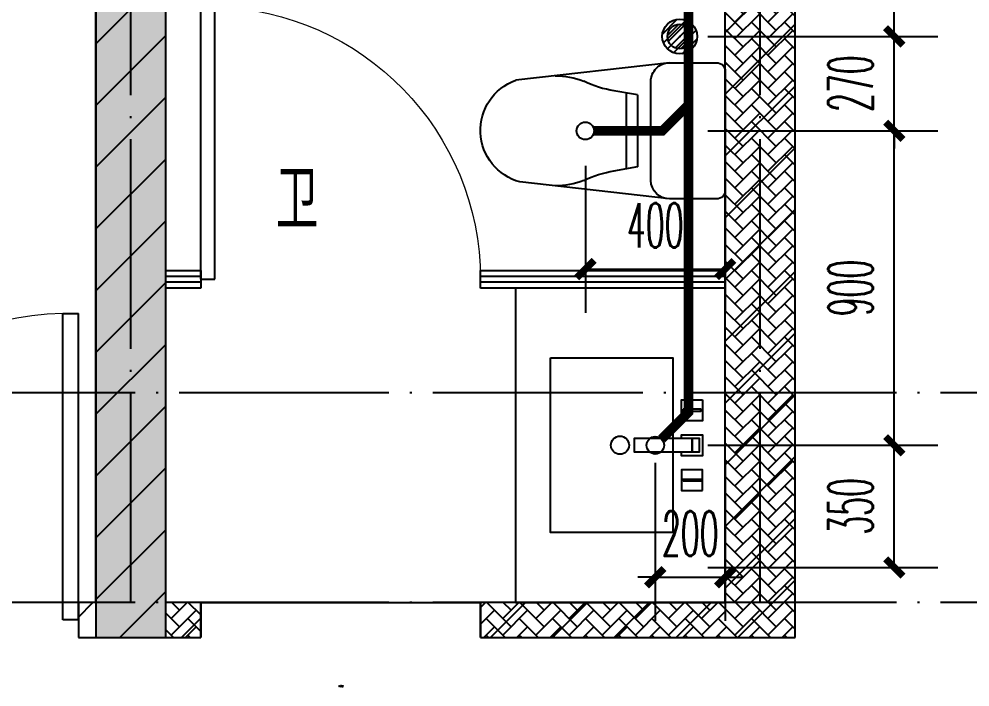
# Model space of a CAD drawing. Extents: x 27938 to 1507990, y 110129 to 923079.
# Drawn here: x 1230644 to 1233364, y 586882 to 588794 of the extents above; entities that cross this region are included whole.
import ezdxf

# ---------------------------------------------------------------- set-up
doc = ezdxf.new("R2010")
doc.units = 0
doc.header["$LTSCALE"] = 1000
doc.header["$MEASUREMENT"] = 0
doc.linetypes.add('DASH', pattern=[0.35, 0.25, -0.1])
doc.linetypes.add('DOTE', pattern=[2.4200000000000004, 2, -0.2, 0.02, -0.2])
for name, color, linetype in [('----建筑底图', 8, 'Continuous'), ('COLUMN', 9, 'Continuous'), ('CURTWALL', 4, 'Continuous'), ('DIM_SYMB', 3, 'Continuous'), ('DOTE', 1, 'Continuous'), ('EQUIP_地漏', 7, 'Continuous'), ('EQUIP_污水', 7, 'Continuous'), ('IP-bath&kitchen-JOHNSON', 4, 'Continuous'), ('LVTRY', 6, 'Continuous'), ('P-bath&kitchen-JOHNSON', 4, 'Continuous'), ('PIPE-污水', 2, 'W'), ('PUB_HATCH', 8, 'Continuous'), ('PUB_TEXT', 4, 'Continuous'), ('WALL', 9, 'Continuous'), ('WINDOW', 4, 'Continuous'), ('WINDOW_TEXT', 7, 'Continuous'), ('保温', 6, 'Continuous')]:
    doc.layers.add(name, color=color, linetype=linetype)
doc.styles.add('_TCH_DIM_T3', font='SIMPLEX.shx', dxfattribs={"width": 0.4941176470588236, "bigfont": 'GBCBIG.shx'})
doc.styles.add('_TCH_WINDOW', font='SIMPLEX.shx', dxfattribs={"width": 0.7, "height": 3.5, "bigfont": 'GBCBIG.shx'})
doc.styles.get("Standard").update_dxf_attribs({"font": 'gbenor.shx', "bigfont": 'gbcbig.shx'})
doc.linetypes.add('W', pattern='A,3,-0.2,["W",Standard,S=0.25,R=0,X=-0.1,Y=-0.115],-0.2', length=3.4)
doc.dimstyles.new('_TWT_ARCH&&50', dxfattribs={"dimtxt": 127.5, "dimasz": 50, "dimexe": 125, "dimexo": 150, "dimgap": 61.25000000000001, "dimtad": 1, "dimdec": 0, "dimzin": 0, "dimdsep": 46, "dimtxsty": '_TCH_DIM_T3', "dimblk": 'ARCHTICK', "dimcen": 0.09, "dimclrt": 7, "dimazin": 2, "dimtfac": 1, "dimtdec": 0, "dimtix": 1, "dimtmove": 2, "dimatfit": 3, "dimfxl": 1, "dimtolj": 1, "dimtzin": 0, "dimarcsym": 0})
pattern_1 = [(45, (0, 0), (0, 47.41575231924514), [100.584, -33.528]), (135, (23.70786, 23.70786), (3.05311331771918e-15, 47.41575231924513), [100.584, -33.528])]
pattern_2 = [(45, (0, 89.755675), (-88.38838300365748, 88.3883830036575), [])]

# ---------------------------------------------------------------- blocks, each defined once
blk = doc.blocks.new('GFDGFSDFGD')
at = {"layer": 'PUB_HATCH'}
blk.add_hatch(color=256, dxfattribs=at).paths.add_polyline_path([(450766.6347917099, 373023.7242148577), (450216.6347917099, 373023.7242148577), (450216.634792909, 370023.7242154307), (450416.634792909, 370023.7242154307), (450416.6347917099, 372823.7242148577), (450766.6347917099, 372823.7242148577)])
at = {"layer": 'COLUMN', "color": 6}
for p, q in [((450216.6347917099, 373023.7242148577), (450216.634792909, 370023.7242154307)), ((450416.634792909, 370023.7242154307), (450416.6347917099, 372823.7242148577)), ((450216.634792909, 370023.7242154307), (450416.634792909, 370023.7242154307))]:
    blk.add_line(p, q, dxfattribs=at)
blk = doc.blocks.new('GDFGDGRD')
at = {"layer": '保温', "linetype": 'ByBlock', "ltscale": 10}
h = blk.add_hatch(dxfattribs=at)
h.set_pattern_fill('AR-HBONE', color=251, scale=55)
h.set_pattern_definition(pattern_1)
h.paths.add_polyline_path([(439016.5790388767, 370023.7249376682), (439016.5712974954, 372023.7235304342), (439216.5712974836, 372023.7237229171), (439216.5790388649, 370023.7251301511)])
h = blk.add_hatch(dxfattribs=at)
h.set_pattern_fill('AR-HBONE', color=251, scale=55)
h.set_pattern_definition(pattern_1)
h.paths.add_polyline_path([(439216.5790388254, 370023.7249240499), (439216.5783954095, 370123.7247249204), (439916.5783955253, 370123.7247250654), (439916.5790389413, 370023.724924195)])
h = blk.add_hatch(dxfattribs=at)
h.set_pattern_fill('AR-HBONE', color=251, scale=55)
h.set_pattern_definition(pattern_1)
h.paths.add_polyline_path([(440716.5790389128, 370023.7249240321), (440716.5783954969, 370123.7247249025), (440816.5681615616, 370123.724930781), (440816.5688049775, 370023.7251299106)])
blk = doc.blocks.new('rrrrrrrrrrrra')
at = {"color": 0}
for p, q in [((252.6024353011744, 483.7312025176361), (-87.39756469882559, 483.7312025176361)), ((-112.3975646988256, 458.7312025176361), (-112.3975646988256, 324.3323662159964)), ((277.6024353011744, 324.3323662159964), (277.6024353011744, 458.7312025176361)), ((-112.3975646988256, 324.3323662159964), (-63.69972878636327, -103.3637925456278)), ((277.6024353011744, 324.3323662159964), (227.5135563242948, -115.5808400628157)), ((-59.12511469877791, 271.0599162159488), (224.3299853011267, 271.0599162159488)), ((-20.6103619200876, 232.4137265472673), (-34.18044077546801, 153.6153487120755)), ((185.8152325224364, 232.4137265477329), (-20.6103619200876, 232.4137265472673)), ((185.8152325224364, 232.4137265477329), (199.3853113778168, 153.6153487125412)), ((191.3197469591396, 200.4502565474249), (-26.11487635679077, 200.4502565474249))]:
    blk.add_line(p, q, dxfattribs=at)
for centre, radius, start, end in [((-87.39756469882559, 458.7312025176361), 25, 90, 180), ((252.6024353011744, 458.7312025176361), 25, 0, 90), ((-59.12511469877791, 324.3323662164621), 53.27245000000602, 180, 270), ((224.3299853008939, 324.3323662164621), 53.27245000000253, 270, 0), ((-322.583031725022, 209.8070477982983), 293.8257332377133, 333.5368539848596, 351.4828191908725), ((487.787902327138, 209.8070477982983), 293.8257332377133, 188.5171808091275, 206.4631460151405), ((148.969911527005, -3.179016253445297), 224.0767612256445, 158.5202191710939, 180), ((16.2349590753438, -3.179016253445297), 224.0767612256723, 0, 21.47978082890611), ((83.83053322241176, -63.61970424279571), 152.7899563564, 195.0773243454172, 340.1181212308546)]:
    blk.add_arc(centre, radius, start, end, dxfattribs=at)
blk = doc.blocks.new('A$C1E0F638F')
at = {"color": 0}
for points in [[(499.7003750004806, 435.1003879043274), (499.7003750004806, 85.1003879038617), (-4.325015470385551e-05, 85.10038790432736), (-4.325015470385551e-05, 435.1003879038617)], [(269.850552206859, 30.00024752598256), (229.850552206859, 30.00024752644822), (229.850552206859, 195.0002475259826), (269.850552206859, 195.0002475264482)], [(119.850552206859, 0.0002475259825587273), (179.850552206859, 0.0002475259825587273), (179.850552206859, 60.00024752598256), (119.850552206859, 60.00024752598256)], [(146.850552206859, 55.00024752598256), (152.850552206859, 55.00024752644822), (152.850552206859, 5.00024752644822), (146.850552206859, 5.00024752644822)], [(379.850552206859, 0.0002475259825587273), (319.850552206859, 0.0002475264482200146), (319.850552206859, 60.00024752644822), (379.850552206859, 60.00024752644822)], [(352.850552206859, 55.00024752598256), (346.850552206859, 55.00024752598256), (346.850552206859, 5.000247525982559), (352.850552206859, 5.000247525982559)], [(229.850552206859, 30.00024752644822), (269.850552206859, 30.00024752598256), (269.850552206859, 10.00024752598256), (229.850552206859, 10.00024752644822)]]:
    blk.add_lwpolyline(points, close=True, dxfattribs=at)
blk.add_lwpolyline([(269.850552206859, 60.00024752598256), (279.850552206859, 60.00024752598256), (279.850552206859, 0.0002475264482200146), (219.850552206859, 0.0002475259825587273), (219.850552206859, 60.00024752598256), (229.850552206859, 60.00024752644822)], dxfattribs=at)
blk.add_circle((249.850552206859, 236.2614032463171), 26, dxfattribs=at)
blk = doc.blocks.new('$lvtry$00000171')
at = {"color": 0}
for p, q in [((-74.24621202462731, 10.60660171788186), (-10.60660171788186, 74.24621202462731)), ((-69.81875867368217, -27.39235180270043), (27.39235180242758, 69.81875867368217)), ((-53.03300858900184, -53.03300858886359), (53.03300858900184, 53.03300858886359)), ((-27.39235180242758, -69.81875867368217), (69.81875867368217, 27.39235180270043)), ((10.60660171788186, -74.24621202462731), (74.24621202462731, -10.60660171788186))]:
    blk.add_line(p, q, dxfattribs=at)
blk.add_circle((0, 0), 75, dxfattribs=at)
blk.add_point((0, 0), dxfattribs=at)
blk = doc.blocks.new('135')
blk.add_hatch(color=0).paths.add_polyline_path([(4.76418280357393, 1.812162386259842), (3.614183923258678, -0.9586682789313272), (-4.698308072380313, 2.491328362025341), (-3.548309192054148, 5.262159027231063)])
at = {"color": 0}
for p, q in [((-5.000000000007275, 10.93307908955376), (-5.000000000007275, 30.53458335841333)), ((0, -9.095e-13), (-7.276000000000001e-12, 39.11915162772765)), ((4.999999999996362, 10.92478528669653), (4.999999999992723, 32.30060393840449)), ((-6.34257382159194, 2.632406550414998), (5.421245566391007, -2.250020692198631)), ((-5.698204626369259, 2.906323017595241), (-5.160113183243083, 2.682994842084553)), ((-5.555794630552554, 18.93025617586591), (-3.355794630551827, 19.41189882087838)), ((-3.355794630551827, 19.41189882087838), (-5.502586708164016, 19.38346581543646)), ((5.249555696867901, 10.9245783101278), (-5.25044430312846, 10.93328680312606)), ((5.227938415449898, 9.660595023749009), (-5.205485498692723, 9.660595023727183)), ((-5.160113183243083, 2.682994842084553), (-3.818447822857706, 5.915630618167598)), ((-3.818447822857706, 5.915630618167598), (5.417654394495911, 2.08230101709978)), ((5.617387633388716, 18.86060526279379), (3.417387633387988, 19.34224790780627)), ((3.417387633387988, 19.34224790780627), (5.564179711000178, 19.31381490236435)), ((4.075989034128724, -1.150334758983262), (5.417654394495911, 2.08230101709978)), ((4.075989034125087, -1.150334758983262), (5.7233188174323, -1.834038541420341))]:
    blk.add_line(p, q, dxfattribs=at)
for centre, radius, start, end in [((6.161034868437128, 15.83646535001662), 13.51105029248686, 151.0147378050733, 204.8403314206463), ((13.49583268638525, 4.204098348475781), 20.48112573357894, 163.092431708237, 182.0011966084188), ((-5.975522388205718, 3.562607190228845), 1, 184.2275252268287, 248.4661137629982), ((13.54264475737364, 4.193994001077044), 19.52885339284392, 163.7443120071847, 182.5268738689926), ((8.625610374787357, 15.4674340699994), 14.59806099666519, 166.2780045267358, 198.0953497200314), ((-5.467505949505721, 3.349919817060253), 0.5, 181.9385014602077, 247.2597126889964), ((-5.220308285297505, 22.14142036417525), 0.5, 335.7643365041333, 151.0147378054934), ((3.827398038803949, 18.06844884589281), 9.42220170707689, 155.7643365036202, 171.9772791662345), ((5.153695528464595, 22.26171150950449), 0.5, 29.84246110022977, 204.5740373216479), ((-5.946870150815811, 17.18555889137405), 11.70614123311011, 10.4750181798539, 24.57403732164799), ((29.07817214454553, 6.708467335577552), 24.03224306675829, 172.943947749341, 199.2318175570648), ((-6.288615623223449, 15.43590622998363), 12.3887641438454, 338.644919711974, 16.04760207510264), ((-6.035673477003001, 15.84248269684667), 13.39994098009156, 334.9111406033848, 29.84246110034611), ((26.37160870551816, 6.273545375245702), 20.6409126368038, 169.1453753653255, 199.9525787155704), ((5.869786496521555, -1.169297062749137), 1.170107913508445, 247.4597126892894, 19.95257871601565), ((5.914985297487874, -1.372233430550295), 0.5, 247.4597126892894, 19.23181755750988)]:
    blk.add_arc(centre, radius, start, end, dxfattribs=at)
blk.add_open_spline([(-5.000000000007275, 30.53458335841333), (-4.10443294849756, 31.33336597555081), (-2.288282033354334, 32.95324444101334), (0.90438098919185, 29.19536669430727), (3.450096077842316, 31.12548990286359), (4.999999999992723, 32.30060393840449)], degree=3, knots=[0, 0, 0, 0, 3.066329070407599, 6.218313121244897, 11.12413523619883, 11.12413523619883, 11.12413523619883, 11.12413523619883], dxfattribs=at)
blk = doc.blocks.new('SDFAWERAWER')
at = {"layer": 'LVTRY', "color": 0}
for p, q in [((593987.7654218215, -1242190.543110286), (593978.1679464299, -1242213.999597729)), ((594017.0860310916, -1242202.539954511), (593987.7654218215, -1242190.543110286)), ((593941.1893833182, -1242210.071718162), (593783.7054442759, -1242594.768872668)), ((593941.1893833182, -1242210.071718162), (593964.6458707345, -1242219.669193542)), ((594007.4885557, -1242225.996441955), (593978.1679464299, -1242213.999597729)), ((594015.8193360465, -1242220.432964417), (594027.1688849085, -1242192.714558183)), ((594025.7000045974, -1242203.902384486), (594018.4845674199, -1242221.524267195)), ((594025.3530065713, -1242210.830205286), (594021.4897947444, -1242220.265124338)), ((594022.6186791044, -1242211.427743668), (594029.8341162818, -1242193.80586096)), ((594025.3530065713, -1242210.830205286), (594031.0932591765, -1242196.811088268)), ((594027.1688849085, -1242192.714558183), (594033.0323939191, -1242195.115424288)), ((594029.8341162818, -1242193.80586096), (594031.0932591765, -1242196.811088268)), ((594032.1593517042, -1242197.24760937), (594033.0323939191, -1242195.115424288)), ((594033.0323939191, -1242195.115424288), (594033.976751101, -1242197.369344781)), ((594033.7584905497, -1242197.902391045), (594033.9763517794, -1242197.370320023)), ((594047.2517495372, -1242200.933083513), (594035.9092786319, -1242228.654386825)), ((594037.3439066054, -1242210.828683256), (594087.9885953569, -1242231.550505105)), ((594038.5747885434, -1242229.745009019), (594045.1743897707, -1242213.615406493)), ((594041.579694262, -1242228.485098852), (594051.1771696536, -1242205.028611409)), ((594049.9172594484, -1242202.023705706), (594043.3176582216, -1242218.153308231)), ((594047.2517495372, -1242200.933083513), (594049.9172594484, -1242202.023705706)), ((594049.9172594484, -1242202.023705706), (594051.1771696536, -1242205.028611409)), ((593964.6458707345, -1242219.669193542), (593807.1619316919, -1242604.366348048)), ((594015.8193360465, -1242220.432964417), (594021.6828450572, -1242222.833830523)), ((594018.4845674199, -1242221.524267195), (594021.4897947444, -1242220.265124338)), ((594022.5558872721, -1242220.70164544), (594021.6828450572, -1242222.833830523)), ((594021.6828450572, -1242222.833830523), (594023.9367655669, -1242221.889473379)), ((594024.1550261178, -1242221.356427115), (594023.937164888, -1242221.888498138)), ((594027.746431214, -1242234.285170699), (594078.3911199654, -1242255.006992549)), ((594035.9092786319, -1242228.654386825), (594038.5747885434, -1242229.745009019)), ((594038.5747885434, -1242229.745009019), (594041.579694262, -1242228.485098852)), ((594057.0670404839, -1242246.282014925), (594066.6645158757, -1242222.825527482)), ((593783.7054442759, -1242594.768872668), (593807.1619316919, -1242604.366348048)), ((593803.2340521519, -1242641.344911171), (593812.8315275433, -1242617.888423728)), ((593812.8315275433, -1242617.888423728), (593842.1521368134, -1242629.885267953)), ((593803.2340521519, -1242641.344911171), (593832.554661422, -1242653.341755396)), ((593842.1521368134, -1242629.885267953), (593832.554661422, -1242653.341755396)), ((593833.814571627, -1242656.346661099), (593832.554661422, -1242653.341755396)), ((593845.157042532, -1242628.625357786), (593833.814571627, -1242656.346661099)), ((593847.8225524705, -1242629.715979991), (593836.4800815652, -1242657.437283303)), ((593845.157042532, -1242628.625357786), (593842.1521368134, -1242629.885267953)), ((593847.8225524705, -1242629.715979991), (593845.157042532, -1242628.625357786)), ((593847.1421213057, -1242661.799772115), (593858.4845922105, -1242634.078468803)), ((593849.807631217, -1242662.890394308), (593861.150102122, -1242635.169090996)), ((593852.0613105225, -1242661.945461682), (593862.0950347865, -1242637.422770285)), ((593858.4845922105, -1242634.078468803), (593861.150102122, -1242635.169090996)), ((593861.150102122, -1242635.169090996), (593862.0950347865, -1242637.422770285)), ((593836.4800815652, -1242657.437283303), (593833.814571627, -1242656.346661099)), ((593847.1421213057, -1242661.799772115), (593849.807631217, -1242662.890394308))]:
    blk.add_line(p, q, dxfattribs=at)
blk.add_lwpolyline([(593823.4857289928, -1242716.975934958), (594045.7556563742, -1242173.940086161), (594036.5013807861, -1242170.150840413), (593814.2314534048, -1242713.186689209)], close=True, dxfattribs=at)
blk.add_arc((594075.2654484361, -1242240.036391133), 15.29342111015146, 281.7932153755734, 33.70187580186141, dxfattribs=at)
for centre, major_axis, start_param, end_param in [((593974.2417065077, -1242223.595433476), (3.926239933352681, 9.595835773426348), 0, 1.570796326794897), ((593816.7577674654, -1242608.292587982), (13.52371531371392, 33.05232318957029), 1.570796326794897, 3.141592653589793), ((593816.7577674654, -1242608.292587982), (3.926239933352681, 9.595835773426348), 1.570796326794897, 3.141592653589793)]:
    blk.add_ellipse(centre, major_axis=major_axis, ratio=1, start_param=start_param, end_param=end_param, dxfattribs=at)
at = {"layer": 'P-bath&kitchen-JOHNSON', "color": 0, "linetype": 'DASH'}
blk.add_arc((593809.7670385346, -1242714.004828131), 586.199339652145, 67.53694625199444, 157.1324720308851, dxfattribs=at)
at = {"layer": 'LVTRY', "color": 8, "xscale": -1, "rotation": 157.7329157530927}
blk.add_blockref('135', (594045.2713309255, -1242161.927690595), dxfattribs=at)
blk = doc.blocks.new('A$C5DCB2F21')
at = {"layer": 'IP-bath&kitchen-JOHNSON', "color": 0}
for p, q in [((-68.28558143033297, -213.1606503543517), (-157.7014214626688, -274.9614281078248)), ((68.16970908802614, -213.1606503543517), (157.5855491203619, -274.9614281078248)), ((-0.0579361711279489, -261.3536447175793), (-0.0579361711570528, -424.6555120690827))]:
    blk.add_line(p, q, dxfattribs=at)
for centre, major_axis, ratio, start_param, end_param in [((0.0421103943663184, -178.7724866370772), (-50.96224410476142, 6.55561e-11), 0.9900522014073144, -1.362970376127611, 4.504563029716158), ((0.0421103943663184, -177.7692267618913), (-26.80467913510691, 8.690706e-10), 0.9948122416210567, -1.167676844559286, 4.309269498205915)]:
    blk.add_ellipse(centre, major_axis=major_axis, ratio=ratio, start_param=start_param, end_param=end_param, dxfattribs=at)
at = {"layer": 'LVTRY', "color": 0}
for p, q in [((73.60639230580999, 0), (-73.60639230580999, 0)), ((-10.47308850636909, -173.5162652194049), (-10.47308850636909, -49.2578386965979)), ((10.5573092952909, -173.5162652194049), (10.5573092952909, -49.2578386965979))]:
    blk.add_line(p, q, dxfattribs=at)
blk.add_lwpolyline([(73.60639230580999, 0), (73.60639230580999, -15.772798351245), (-73.60639230580999, -15.772798351245), (-73.60639230580999, 0)], dxfattribs=at)
for points in [[(-26.29978149385716, -30.6730770759059, -0.3641418619200349), (-37.77772499481944, -15.772798351245, -0.0204951839784475)], [(26.29978149385716, -30.6730770759059, 0.3641418619200187), (37.77772499482671, -15.772798351245, 0.0204951839784475)], [(-10.47308850636909, -49.43990604687496, 0.214893116671168), (-26.29978149385716, -30.6730770759059, 7.649644273232357)], [(10.5573092952909, -49.2578386965979, -0.2143900455666535), (26.29978149385716, -30.6730770759059, -7.649644273232357)]]:
    blk.add_lwpolyline(points, format="xyb", dxfattribs=at)
blk.add_arc((0.0421103944609058, -173.5162652194049), 10.51519890083, 180, 0, dxfattribs=at)
for centre, major_axis, ratio, start_param, end_param in [((0.0421103943663184, -181.2952494334531), (53.64446843239703, 4.6092399e-09), 0.9875770290783108, 1.768090240399728, 7.656687720196345), ((-12.41473554639378, -164.737432311369), (1.3012e-12, 1.432845619463478), 0.8500000000096485, -1.570796326743344, 4.712388980436241), ((-12.41473554639378, -189.1718906858077), (-2.801241e-10, 1.432845619478029), 0.8500000000010158, 4.712388980259137, 10.99557428743872), ((12.49895633515552, -164.737432311369), (-1.089747e-10, 1.432845619463478), 0.8500000000096485, 4.712388980370823, 10.99557428755041), ((12.49895633515552, -189.1718906858077), (-3.904000999999999e-10, 1.43284561947803), 0.8500000000010156, 4.712388980193717, 10.9955742873733)]:
    blk.add_ellipse(centre, major_axis=major_axis, ratio=ratio, start_param=start_param, end_param=end_param, dxfattribs=at)
blk = doc.blocks.new('$TCHSYS$DOOR2D')
for p, q in [((0.45, 0.9750000000000001), (0.5000000000000002, 0.9750000000000001)), ((0.45, 0), (0.45, 0.9750000000000001)), ((0.5, 0), (0.5, 0.9750000000000001)), ((0.5, 0), (0.45, 0))]:
    blk.add_line(p, q)
at = {"lineweight": 13}
blk.add_arc((0.475, 0), 0.975, 91.4692835813538, 180, dxfattribs=at)
blk = doc.blocks.new('DSGDFGF')
at = {"layer": 'CURTWALL', "color": 0}
for p, q in [((676992.3193099007, 342105.3318189482), (676292.3193125755, 342105.3318188789)), ((676292.3193125755, 342105.3318188789), (676292.3193125804, 342055.3318188789)), ((676292.3193125771, 342088.6651522122), (676992.3193101969, 342088.6651522689)), ((676992.3193099055, 342055.3318189486), (676992.3193099007, 342105.3318189482)), ((677892.3193125913, 342105.3318190337), (677792.3193100533, 342105.3318190256)), ((677792.3193100533, 342105.3318190256), (677792.3193100581, 342055.3318190261)), ((677792.3193101969, 342088.6651523464), (677892.319312593, 342088.665152367)), ((677892.3193125962, 342055.3318190337), (677892.3193125913, 342105.3318190337)), ((676292.3193125788, 342071.9984855456), (676992.3193101985, 342071.9984856088)), ((677792.3193101985, 342071.9984856863), (677892.3193125946, 342071.9984857004)), ((676292.3193125804, 342055.3318188789), (676992.3193099055, 342055.3318189486)), ((677792.3193100581, 342055.3318190261), (677892.3193125962, 342055.3318190337))]:
    blk.add_line(p, q, dxfattribs=at)
at = {"layer": 'IP-bath&kitchen-JOHNSON', "color": 0}
for p, q in [((676542.331932724, 342985.0196551088), (677892.3295454062, 342985.0196507949)), ((676542.331932724, 342950.0196551071), (677192.3295454478, 342950.0196505642)), ((676542.331932724, 342940.0196551071), (677192.3413922582, 342940.0196503444)), ((677192.3413922582, 342940.0196503444), (677192.3413922533, 342950.0196505642)), ((677892.3295454031, 342940.0196503291), (677792.3295457542, 342940.0196503627)), ((677792.3295457542, 342930.0196503627), (677792.329545758, 342940.0196503627)), ((677892.3295454031, 342930.0196503291), (677792.3295457542, 342930.0196503627)), ((676542.331932724, 342905.019720073), (677892.3295454059, 342905.0196507949))]:
    blk.add_line(p, q, dxfattribs=at)
for points in [[(676542.3319719185, 343855.3312094221), (676542.3319289016, 342905.0196913155), (676292.3295242395, 342905.0197074407)], [(676492.3319719185, 343855.3312094221), (676492.331953106, 343005.0197000016), (676292.3295265906, 343005.0197000032)]]:
    blk.add_lwpolyline(points, dxfattribs=at)
at = {"layer": 'LVTRY', "color": 0}
blk.add_lwpolyline([(676892.3193115182, 341155.3318184384), (676292.319311518, 341155.3318184384), (676292.3193115267, 342055.3308562199), (676892.3193115271, 342055.3308562199)], close=True, dxfattribs=at)
at = {"layer": 'CURTWALL', "color": 0, "xscale": 800, "yscale": 800, "zscale": 50, "rotation": 5.54452612062199e-09}
blk.add_blockref('$TCHSYS$DOOR2D', (677392.3193099796, 342080.3318189853), dxfattribs=at)
at = {"layer": 'IP-bath&kitchen-JOHNSON', "color": 8}
for name, p, rotation in [('A$C5DCB2F21', (676542.3428769042, 343480.3272782623), 90.00848852444699), ('SDFAWERAWER', (-342526.1847909405, 1268090.515878983), 22.25976934310714)]:
    blk.add_blockref(name, p, dxfattribs=dict(at, rotation=rotation))
at = {"layer": 'LVTRY', "color": 8, "xscale": -0.6666666667107826, "yscale": 0.6666666667107826}
for p in [(676672.3319719185, 343725.3312094244), (676422.3295454204, 342775.3312094267)]:
    blk.add_blockref('$lvtry$00000171', p, dxfattribs=at)
at = {"layer": 'LVTRY', "color": 8, "extrusion": (0, 0, -1), "xscale": -1, "zscale": -1, "rotation": 270}
blk.add_blockref('rrrrrrrrrrrra', (-676776.0631769253, 342422.5730388308), dxfattribs=at)
at = {"layer": 'LVTRY', "color": 8, "xscale": -1, "rotation": 270}
blk.add_blockref('A$C1E0F638F', (676357.2294132968, 341355.6371924866), dxfattribs=at)
blk = doc.blocks.new('$DorLib2D$00000001')
for p, q in [((0.45, 0.9750000000000001), (0.5000000000000002, 0.9750000000000001)), ((0.45, 0), (0.45, 0.9750000000000001)), ((0.5, 0), (0.5, 0.9750000000000001)), ((0.5, 0), (0.45, 0))]:
    blk.add_line(p, q)
at = {"lineweight": 13}
blk.add_arc((0.475, 0), 0.975, 91.4692835813538, 180, dxfattribs=at)
blk = doc.blocks.new('A$C149A4CC3')
at = {"layer": 'PUB_HATCH'}
h = blk.add_hatch(dxfattribs=at)
h.set_pattern_fill('普通砖', color=256, scale=50, style=0)
h.set_pattern_definition(pattern_2)
h.paths.add_polyline_path([(4699.999999226395, -19443.41768836447), (4799.999999224679, -19410.08435513062), (4799.999999157772, -16710.08435558355), (4699.999999155882, -16643.41768891724), (4599.999999157764, -16710.08435558144), (4599.999999224669, -19410.08435498421)])
h = blk.add_hatch(dxfattribs=at)
h.set_pattern_fill('普通砖', color=256, scale=50, style=0)
h.set_pattern_definition(pattern_2)
h.paths.add_polyline_path([(6399.999999240041, -19410.08435477672), (6599.999999242184, -19510.08435473247), (6599.999999182114, -16710.08435552515), (6499.99999917174, -16643.41768886241), (6399.999999182116, -16710.08435553263)])
h = blk.add_hatch(dxfattribs=at)
h.set_pattern_fill('普通砖', color=256, scale=50, style=0)
h.set_pattern_definition(pattern_2)
h.paths.add_polyline_path([(4599.999999224669, -19410.08435498421), (4549.999985026289, -19410.08435498703), (4549.999985031916, -19510.08435498702), (4699.999999229835, -19510.08435497858), (4699.999999232047, -19443.41768842252)])
h = blk.add_hatch(dxfattribs=at)
h.set_pattern_fill('普通砖', color=256, scale=50, style=0)
h.set_pattern_definition(pattern_2)
h.paths.add_polyline_path([(4699.999999246793, -19510.08435515274), (4900.000002762792, -19510.0843551085), (4900.000002740673, -19410.0843551085), (4799.999999224679, -19410.08435513062), (4699.999999226395, -19443.41768836447)])
h = blk.add_hatch(dxfattribs=at)
h.set_pattern_fill('普通砖', color=256, scale=50, style=0)
h.set_pattern_definition(pattern_2)
h.paths.add_polyline_path([(6399.999999240041, -19410.08435477672), (5700.000002740636, -19410.08435493155), (5700.000002762755, -19510.08435493154), (6599.999999242184, -19510.08435473247)])
at = {"layer": 'DOTE', "color": 169, "linetype": 'DOTE', "ltscale": 0.3}
for p, q in [((4699.999999224674, -19410.08434694167), (4699.999999224674, -11458.04734790955)), ((6499.999999315129, -19410.08434694167), (6499.999999900698, -11458.04734790955)), ((25039.89799962282, -18810.0843478915), (-25818.76699962281, -18810.08434789133)), ((25039.89799962282, -19410.08434694173), (-25818.76699962281, -19410.08434694167))]:
    blk.add_line(p, q, dxfattribs=at)
at = {"layer": 'WALL', "color": 8}
for p, q in [((4599.999999224669, -19410.08435498421), (4599.999999157764, -16710.08435558144)), ((4799.999999224679, -19410.08435513062), (4799.999999157772, -16710.08435558355)), ((6399.999999240041, -19410.08435477672), (6399.999999182116, -16710.08435553263)), ((6599.999999242184, -19510.08435473247), (6599.999999182114, -16710.08435552515)), ((4599.999999224669, -19410.08435498421), (4549.999985026289, -19410.08435498703)), ((4549.999985026289, -19410.08435498703), (4549.999985031916, -19510.08435498702)), ((4900.000002740673, -19410.0843551085), (4799.999999224679, -19410.08435513062)), ((4900.000002762792, -19510.0843551085), (4900.000002740673, -19410.0843551085)), ((6399.999999240041, -19410.08435477672), (5700.000002740636, -19410.08435493155)), ((5700.000002740636, -19410.08435493155), (5700.000002762755, -19510.08435493154)), ((4549.999985031916, -19510.08435498702), (4699.999999229835, -19510.08435497858)), ((4699.999999246793, -19510.08435515274), (4900.000002762792, -19510.0843551085)), ((5700.000002762755, -19510.08435493154), (6599.999999242184, -19510.08435473247))]:
    blk.add_line(p, q, dxfattribs=at)
at = {"layer": 'WINDOW', "color": 8}
blk.add_line((4900.00000274065, -19410.0843551085, 800), (5700.00000274065, -19410.08435493155, 800), dxfattribs=at)
at = {"layer": 'WINDOW', "color": 8, "linetype": 'DASH'}
for p, q in [((4900.00000274065, -19410.0843551085), (4900.000002762769, -19510.0843551085)), ((5700.000002762769, -19510.08435493155), (5700.00000274065, -19410.08435493155))]:
    blk.add_line(p, q, dxfattribs=at)
at = {"color": 8}
blk.add_blockref('GFDGFSDFGD', (-445616.5786988664, -389533.8091794208), dxfattribs=at)
at = {"color": 8, "xscale": -1}
for name, p in [('GDFGDGRD', (445616.5787025666, -389533.8091793274)), ('DSGDFGF', (682692.3193142469, -360565.4161846809))]:
    blk.add_blockref(name, p, dxfattribs=at)
at = {"layer": 'WINDOW', "color": 8}
ref = blk.add_blockref('$DorLib2D$00000001', (4099.999985029106, -19460.08435501234), dxfattribs=dict(at, xscale=900, yscale=900, zscale=900, rotation=3.223884863770534e-09))
ref.add_attrib('A', 'M0922', (4095.099985042963, -19651.93417944332), dxfattribs={"layer": 'WINDOW_TEXT', "color": 8, "ltscale": 0.5, "height": 4.25, "rotation": 3.223884863770534e-09, "style": '_TCH_WINDOW', "width": 0.4941176470588236})
at = {"layer": 'PUB_TEXT', "color": 8}
blk.add_text('卫', height=168.7943262411347, dxfattribs=at).set_placement((5114.921283218428, -18341.27332845208))
at = {"layer": 'WINDOW_TEXT', "color": 8, "style": '_TCH_WINDOW', "width": 0.4941176470588236}
blk.add_text('DK0822', height=4.25, rotation=1.26732025614389e-08, dxfattribs=at).set_placement((5294.200002698395, -19651.43419015041))
blk = doc.blocks.new('_ArchTick')
at = {"color": 0, "linetype": 'ByBlock', "const_width": 0.4}
blk.add_lwpolyline([(-0.5, -0.5), (0.5, 0.5)], dxfattribs=at)
blk = doc.blocks.new('*D196')
at = {"layer": 'Defpoints', "color": 0}
for p in [(1232463.520251497, 587673.9751751097), (1232663.520251497, 587673.9751751097), (1232663.520251497, 587196.1380000018)]:
    blk.add_point(p, dxfattribs=at)
at = {"layer": 'DIM_SYMB', "color": 0, "lineweight": -2}
for p, q in [((1232463.520251497, 587523.9751751097), (1232463.520251497, 587071.1380000018)), ((1232663.520251497, 587523.9751751097), (1232663.520251497, 587071.1380000018)), ((1232463.520251497, 587196.1380000018), (1232413.520251497, 587196.1380000018)), ((1232463.520251497, 587196.1380000018), (1232663.520251497, 587196.1380000018)), ((1232663.520251497, 587196.1380000018), (1232713.520251497, 587196.1380000018))]:
    blk.add_line(p, q, dxfattribs=at)
at = {"layer": 'DIM_SYMB', "color": 0, "lineweight": -2, "xscale": 50, "yscale": 50, "zscale": 50}
blk.add_blockref('_ArchTick', (1232463.520251497, 587196.1380000018), dxfattribs=at)
at = {"layer": 'DIM_SYMB', "color": 0, "lineweight": -2, "xscale": 50, "yscale": 50, "zscale": 50, "rotation": 180}
blk.add_blockref('_ArchTick', (1232663.520251497, 587196.1380000018), dxfattribs=at)
at = {"layer": 'DIM_SYMB', "color": 7, "insert": (1232563.520251497, 587321.1380000018), "char_height": 127.5, "attachment_point": 5, "style": '_TCH_DIM_T3'}
blk.add_mtext('\\A1;200', dxfattribs=at)
blk = doc.blocks.new('*D199')
at = {"layer": 'Defpoints', "color": 0}
for p in [(1232463.520251498, 589693.975047205), (1233147.131627984, 589693.975047205), (1232463.520251498, 588743.9750469817)]:
    blk.add_point(p, dxfattribs=at)
at = {"layer": 'DIM_SYMB', "color": 0, "lineweight": -2}
for p, q in [((1232613.520251498, 589693.975047205), (1233272.131627984, 589693.975047205)), ((1233147.131627984, 588743.9750469817), (1233147.131627984, 589693.975047205)), ((1232613.520251498, 588743.9750469817), (1233272.131627984, 588743.9750469817))]:
    blk.add_line(p, q, dxfattribs=at)
at = {"layer": 'DIM_SYMB', "color": 0, "lineweight": -2, "xscale": 50, "yscale": 50, "zscale": 50}
for p, rotation in [((1233147.131627984, 589693.975047205), 90), ((1233147.131627984, 588743.9750469817), 270)]:
    blk.add_blockref('_ArchTick', p, dxfattribs=dict(at, rotation=rotation))
at = {"layer": 'DIM_SYMB', "color": 7, "insert": (1233022.131627984, 589218.9750470935), "char_height": 127.5, "attachment_point": 5, "rotation": 90, "style": '_TCH_DIM_T3'}
blk.add_mtext('\\A1;950', dxfattribs=at)
blk = doc.blocks.new('*D200')
at = {"layer": 'Defpoints', "color": 0}
for p in [(1232463.520251498, 588743.9750469822), (1233147.131627983, 588743.9750469822), (1232463.520251498, 588473.8193116875)]:
    blk.add_point(p, dxfattribs=at)
at = {"layer": 'DIM_SYMB', "color": 0, "lineweight": -2}
for p, q in [((1233147.131627983, 588743.9750469822), (1233147.131627983, 588793.9750469822)), ((1232613.520251498, 588743.9750469822), (1233272.131627983, 588743.9750469822)), ((1233147.131627983, 588473.8193116875), (1233147.131627983, 588743.9750469822)), ((1232613.520251498, 588473.8193116875), (1233272.131627983, 588473.8193116875)), ((1233147.131627983, 588473.8193116875), (1233147.131627983, 588423.8193116875))]:
    blk.add_line(p, q, dxfattribs=at)
at = {"layer": 'DIM_SYMB', "color": 0, "lineweight": -2, "xscale": 50, "yscale": 50, "zscale": 50}
for p, rotation in [((1233147.131627983, 588743.9750469822), 270), ((1233147.131627983, 588473.8193116875), 90)]:
    blk.add_blockref('_ArchTick', p, dxfattribs=dict(at, rotation=rotation))
at = {"layer": 'DIM_SYMB', "color": 7, "insert": (1233022.131627983, 588608.897179335), "char_height": 127.5, "attachment_point": 5, "rotation": 90, "style": '_TCH_DIM_T3'}
blk.add_mtext('\\A1;270', dxfattribs=at)
blk = doc.blocks.new('*D201')
at = {"layer": 'Defpoints', "color": 0}
for p in [(1232463.520251498, 588473.8193116871), (1233147.131627983, 588473.8193116871), (1232463.520251497, 587573.9751748843)]:
    blk.add_point(p, dxfattribs=at)
at = {"layer": 'DIM_SYMB', "color": 0, "lineweight": -2}
for p, q in [((1232613.520251498, 588473.8193116871), (1233272.131627983, 588473.8193116871)), ((1233147.131627983, 587573.9751748843), (1233147.131627983, 588473.8193116871)), ((1232613.520251497, 587573.9751748843), (1233272.131627983, 587573.9751748843))]:
    blk.add_line(p, q, dxfattribs=at)
at = {"layer": 'DIM_SYMB', "color": 0, "lineweight": -2, "xscale": 50, "yscale": 50, "zscale": 50}
for p, rotation in [((1233147.131627983, 588473.8193116871), 90), ((1233147.131627983, 587573.9751748843), 270)]:
    blk.add_blockref('_ArchTick', p, dxfattribs=dict(at, rotation=rotation))
at = {"layer": 'DIM_SYMB', "color": 7, "insert": (1233022.131627983, 588023.8972432859), "char_height": 127.5, "attachment_point": 5, "rotation": 90, "style": '_TCH_DIM_T3'}
blk.add_mtext('\\A1;900', dxfattribs=at)
blk = doc.blocks.new('*D202')
at = {"layer": 'Defpoints', "color": 0}
for p in [(1232463.520251497, 587573.9751748841), (1233147.131627983, 587573.9751748841), (1232463.520251497, 587223.9756562188)]:
    blk.add_point(p, dxfattribs=at)
at = {"layer": 'DIM_SYMB', "color": 0, "lineweight": -2}
for p, q in [((1232613.520251497, 587573.9751748841), (1233272.131627983, 587573.9751748841)), ((1233147.131627983, 587223.9756562188), (1233147.131627983, 587573.9751748841)), ((1232613.520251497, 587223.9756562188), (1233272.131627983, 587223.9756562188))]:
    blk.add_line(p, q, dxfattribs=at)
at = {"layer": 'DIM_SYMB', "color": 0, "lineweight": -2, "xscale": 50, "yscale": 50, "zscale": 50}
for p, rotation in [((1233147.131627983, 587573.9751748841), 90), ((1233147.131627983, 587223.9756562188), 270)]:
    blk.add_blockref('_ArchTick', p, dxfattribs=dict(at, rotation=rotation))
at = {"layer": 'DIM_SYMB', "color": 7, "insert": (1233022.131627983, 587398.9754155516), "char_height": 127.5, "attachment_point": 5, "rotation": 90, "style": '_TCH_DIM_T3'}
blk.add_mtext('\\A1;350', dxfattribs=at)
blk = doc.blocks.new('*D203')
at = {"layer": 'Defpoints', "color": 0}
for p in [(1232263.618349386, 588523.9756268917), (1232663.618349385, 588523.9759734973), (1232663.618349385, 588078.2873796294)]:
    blk.add_point(p, dxfattribs=at)
at = {"layer": 'DIM_SYMB', "color": 0, "lineweight": -2}
for p, q in [((1232263.618349386, 588373.9756268917), (1232263.618349386, 587953.2873796294)), ((1232663.618349385, 588373.9759734973), (1232663.618349385, 587953.2873796294)), ((1232263.618349386, 588078.2873796294), (1232663.618349385, 588078.2873796294))]:
    blk.add_line(p, q, dxfattribs=at)
at = {"layer": 'DIM_SYMB', "color": 0, "lineweight": -2, "xscale": 50, "yscale": 50, "zscale": 50, "rotation": 180}
blk.add_blockref('_ArchTick', (1232263.618349386, 588078.2873796294), dxfattribs=at)
at = {"layer": 'DIM_SYMB', "color": 0, "lineweight": -2, "xscale": 50, "yscale": 50, "zscale": 50}
blk.add_blockref('_ArchTick', (1232663.618349385, 588078.2873796294), dxfattribs=at)
at = {"layer": 'DIM_SYMB', "color": 7, "insert": (1232463.618349386, 588203.2873796294), "char_height": 127.5, "attachment_point": 5, "style": '_TCH_DIM_T3'}
blk.add_mtext('\\A1;400', dxfattribs=at)
blk = doc.blocks.new('$TwtSys$00000147')
blk.add_circle((0, 0, 1e-08), 25)
blk = doc.blocks.new('$TwtSys$00000141')
at = {"color": 1}
for p, q in [((-47.09803151780761, 3.836055847277748), (-5.041545145413693, 45.89254221967349)), ((-47.09803151780761, 3.836055847277748), (-5.041545145413693, 45.89254221967349)), ((-43.60958444554853, -17.52724007043071), (17.52724007042889, 43.60958444554853)), ((-43.60958444554853, -17.52724007043071), (17.52724007042889, 43.60958444554853)), ((-33.23401871576607, -33.23401871577153), (33.23401871576607, 33.23401871576425)), ((-33.23401871576607, -33.23401871576971), (33.23401871576607, 33.23401871576425)), ((-16.17805684451741, -43.53063328177632), (43.79137317708955, 16.43879673983065)), ((-16.17805684451741, -43.53063328177632), (43.79137317708955, 16.43879673983247)), ((5.715553844029273, -46.12975947626182), (46.12974035062325, -5.715572969671484)), ((5.715553844029273, -46.12975947626182), (46.12974035062325, -5.715572969671484))]:
    blk.add_line(p, q, dxfattribs=at)
blk.add_circle((0, -1.818989403545856e-12), 47, dxfattribs=at)
blk.add_circle((0, -1.818989403545856e-12), 47, dxfattribs=at)

msp = doc.modelspace()

# ---------------------------------------------------------------- block references
at = {"layer": '----建筑底图'}
msp.add_blockref('A$C149A4CC3', (1226263.606702472, 606534.0600115282), dxfattribs=at)

# ---------------------------------------------------------------- next in the draw order: hatches: boundary and pattern name
at = {"layer": 'PIPE-污水'}
for points in [[(1232483.495951691, 588473.819312012), (1232483.495950935, 588460.0693116707), (1232489.191387088, 588460.0693112103)], [(1232483.495951691, 588473.819312012), (1232493.218669177, 588464.0965934291), (1232489.191387088, 588460.0693112103)], [(1232558.606711753, 587668.9751949224), (1232572.356711662, 587668.9762758189), (1232572.357159317, 587663.2802069597)], [(1232558.606711753, 587668.9751949224), (1232568.329429946, 587659.2524770802), (1232572.357159317, 587663.2802069597)]]:
    msp.add_hatch(color=256, dxfattribs=at).paths.add_polyline_path(points)

# ---------------------------------------------------------------- next in the draw order: linework, layer by layer
at = {"layer": 'PIPE-污水', "ltscale": 0.25, "const_width": 27.5}
for points in [[(1232558.520271918, 588768.9750676093), (1232558.520271919, 589593.9750472439)], [(1232558.520271871, 588768.9750676093), (1232558.483839214, 588768.938634952)], [(1232558.606711704, 587668.9751953215), (1232558.520271918, 588768.9750676093)], [(1232483.495950936, 588473.8193116707), (1232558.495950936, 588548.8193116651)], [(1232483.495950936, 588473.8193116707), (1232288.594028382, 588473.8193116852)], [(1232558.606711704, 587668.9751953215), (1232481.284360797, 587591.6528444139)]]:
    msp.add_lwpolyline(points, dxfattribs=at)

# ---------------------------------------------------------------- next in the draw order: block references
at = {"layer": 'EQUIP_地漏', "xscale": 0.75, "yscale": 0.75, "zscale": 0.75, "rotation": 2.735758129764583e-11}
msp.add_blockref('$TwtSys$00000141', (1232533.596457362, 588743.975046977), dxfattribs=at)
at = {"layer": 'EQUIP_污水', "rotation": 359.9999999999845}
for p in [(1232263.594028382, 588473.8193116871), (1232463.606691267, 587573.9751748842)]:
    msp.add_blockref('$TwtSys$00000147', p, dxfattribs=at)
at = {"layer": 'EQUIP_污水'}
for p in [(1232263.59404226, 588473.8193116854), (1232263.59404226, 588473.8193116854), (1232463.606705145, 587573.9751748824), (1232463.606705145, 587573.9751748824)]:
    msp.add_blockref('$TwtSys$00000147', p, dxfattribs=at)

# ---------------------------------------------------------------- next in the draw order: dimensions: what is measured, and where the dimension line sits
at = {"layer": 'DIM_SYMB'}
for p1, p2, distance, picture, middle in [((1232463.520251498, 588743.9750469817), (1232463.520251498, 589693.975047205), -683.6113764860202, '*D199', (1233022.131627984, 589218.9750470935)), ((1232463.520251498, 588473.8193116875), (1232463.520251498, 588743.9750469822), -683.611376484856, '*D200', (1233022.131627983, 588608.897179335)), ((1232263.618349386, 588523.9756268917), (1232663.618349385, 588523.9759734973), -445.6885938676496, '*D203', (1232463.618349386, 588203.2873796294)), ((1232463.520251497, 587573.9751748843), (1232463.520251498, 588473.8193116871), -683.611376484856, '*D201', (1233022.131627983, 588023.8972432859)), ((1232463.520251497, 587673.9751751097), (1232663.520251497, 587673.9751751097), -477.8371751079103, '*D196', (1232563.520251497, 587321.1380000018)), ((1232463.520251497, 587223.9756562188), (1232463.520251497, 587573.9751748841), -683.6113764860202, '*D202', (1233022.131627983, 587398.9754155516))]:
    dim = msp.add_aligned_dim(p1=p1, p2=p2, distance=distance, dimstyle='_TWT_ARCH&&50', dxfattribs=at)
    dim.commit()
    dim.dimension.update_dxf_attribs({"geometry": picture, "text_midpoint": middle})

doc.saveas('drawing.dxf')
